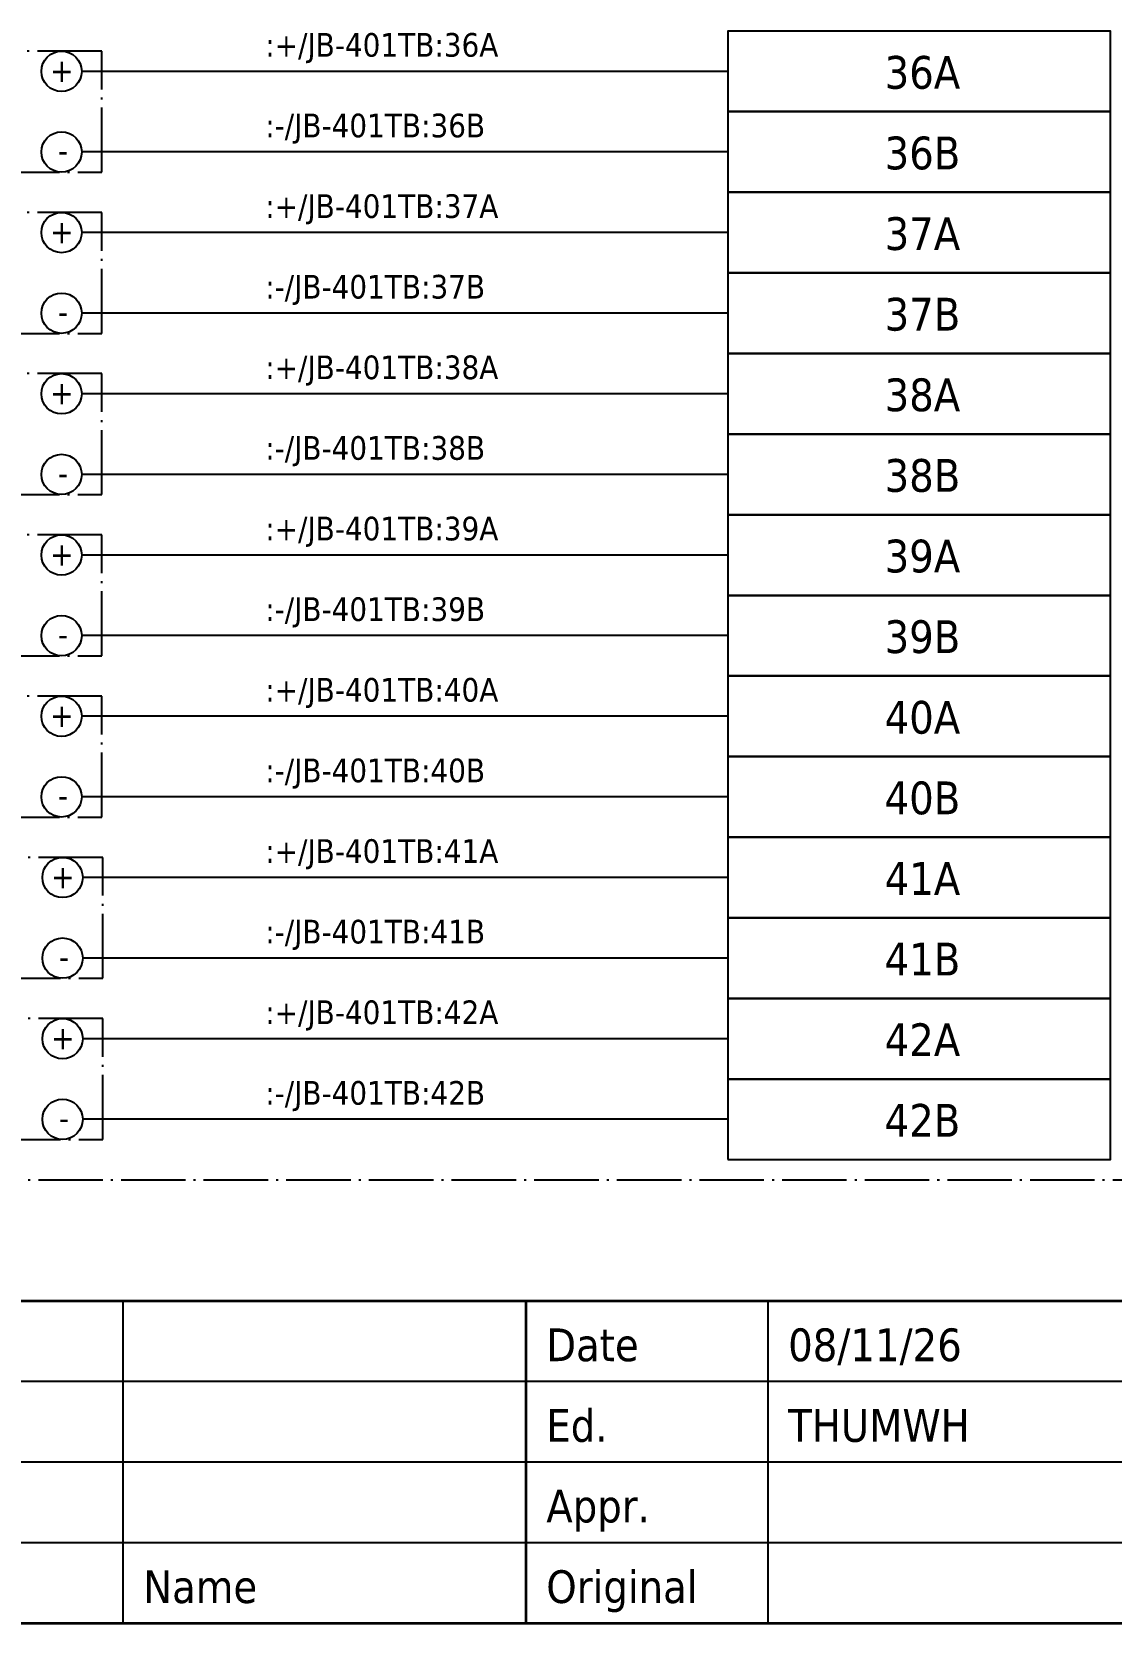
# Model space of a CAD drawing. Header units: millimetres. Extents: x 0 to 1792788, y -13 to 262234.
# Drawn here: x 35.5 to 89, y 0 to 79 of the extents above; entities that cross this region are included whole.
import ezdxf
from ezdxf.enums import TextEntityAlignment as Align

# ---------------------------------------------------------------- set-up
doc = ezdxf.new("R2010")
doc.units = ezdxf.units.MM
doc.linetypes.add('EPL_DASHDOT', pattern=[1, 0.8, -0.1, 0, -0.1])
for name, color, linetype, lineweight in [('EPLAN201', 7, 'Continuous', 35), ('EPLAN300', 5, 'Continuous', 25), ('EPLAN302', 5, 'Continuous', 25), ('EPLAN307', 134, 'EPL_DASHDOT', 25), ('EPLAN311', 7, 'Continuous', 25), ('EPLAN400', 5, 'Continuous', 35), ('EPLAN405', 7, 'Continuous', 25), ('EPLAN421', 5, 'Continuous', 35), ('EPLAN433', 251, 'Continuous', 35), ('EPLAN451', 7, 'Continuous', 35), ('EPLAN452', 7, 'Continuous', 35), ('EPLAN453', 7, 'Continuous', 35), ('EPLAN500', 7, 'Continuous', 35), ('EPLAN501', 7, 'Continuous', 35), ('EPLAN502', 7, 'Continuous', 35), ('EPLAN503', 7, 'Continuous', 35), ('EPLAN504', 7, 'Continuous', 35)]:
    doc.layers.add(name, color=color, linetype=linetype, lineweight=lineweight)
doc.styles.add('Tahoma', font='')
doc.styles.get('Tahoma').set_extended_font_data('Tahoma')

# ---------------------------------------------------------------- blocks, each defined once
blk = doc.blocks.new('EPLFRAME')
at = {"layer": 'EPLAN201', "linetype": 'Continuous', "lineweight": 35, "ltscale": 4}
for p, q in [((0, 16), (420, 16)), ((60, 0), (60, 16))]:
    blk.add_line(p, q, dxfattribs=at)
at = {"layer": 'EPLAN201', "linetype": 'Continuous', "lineweight": 25, "ltscale": 4}
for p, q in [((40, 0), (40, 16)), ((72, 0), (72, 16)), ((0, 12), (100, 12)), ((0, 8), (100, 8)), ((0, 4), (184, 4))]:
    blk.add_line(p, q, dxfattribs=at)
at = {"layer": 'EPLAN201', "linetype": 'Continuous', "lineweight": 35, "ltscale": 4}
blk.add_lwpolyline([(0, 0), (420, 0), (420, 297), (0, 297)], close=True, dxfattribs=at)
at = {"layer": 'EPLAN201', "color": 7, "style": 'Tahoma'}
for s, p in [('Date', (61, 13)), ('Ed.', (61, 9)), ('Appr.', (61, 5)), ('Name', (41, 1)), ('Original', (61, 1))]:
    blk.add_text(s, height=1.6254, dxfattribs=at).set_placement(p)
at = {"layer": 'EPLAN451', "color": 7, "style": 'Tahoma'}
for tag, p, height in [('14_10014', (101, 12), 2.257), ('14_10015', (185, 12), 2.257), ('14_10011', (101, 5), 2.257), ('14_10013', (332, 5), 1.625), ('14_10151', (73, 1), 1.625), ('14_10300', (415, 1), 1.625)]:
    blk.add_attdef(tag, p, '', height=height, dxfattribs=at)
blk.add_attdef('4_25020', text='', height=1.625, dxfattribs=at).set_placement((413, 1), align=Align.RIGHT)
at = {"layer": 'EPLAN452', "color": 7, "style": 'Tahoma'}
for tag, p, height in [('4_11041', (1, 17), 2.257), ('4_11071[1]', (1, 13), 1.625), ('4_11074[1]', (21, 13), 1.625), ('4_11070[1]', (41, 13), 1.625), ('4_11024', (73, 13), 1.625), ('4_11011', (231, 12), 2.257), ('4_11030', (301, 12), 2.257), ('4_20132_1001', (374, 13), 1.625), ('4_11071[2]', (1, 9), 1.625), ('4_11074[2]', (21, 9), 1.625), ('4_11070[2]', (41, 9), 1.625), ('4_11022', (73, 9), 1.625), ('4_20134_1001', (374, 9), 1.625), ('4_11071[3]', (1, 5), 1.625), ('4_11074[3]', (21, 5), 1.625), ('4_11070[3]', (41, 5), 1.625), ('4_11080', (73, 5), 1.625), ('4_11059', (301, 5), 1.625)]:
    blk.add_attdef(tag, p, '', height=height, dxfattribs=at)
for tag, height, p in [('4_11040', 2.257, (419, 17)), ('4_11000', 1.625, (419, 5)), ('4_11085', 1.625, (141, 1)), ('4_11086', 1.625, (183, 1))]:
    blk.add_attdef(tag, text='', height=height, dxfattribs=at).set_placement(p, align=Align.RIGHT)
at = {"layer": 'EPLAN453', "color": 7, "style": 'Tahoma'}
for tag, p in [('53_19005_1', (21, 293)), ('53_19005', (63, 293)), ('53_19005_8', (105, 293)), ('53_19005_6', (147, 293)), ('53_19005_7', (189, 293)), ('53_19005_9', (231, 293)), ('53_19005_3', (273, 293)), ('53_19005_2', (315, 293)), ('53_19005_4', (357, 293)), ('53_19005_5', (399, 293))]:
    blk.add_attdef(tag, text='', height=1.355, dxfattribs=at).set_placement(p, align=Align.BOTTOM_CENTER)
blk = doc.blocks.new('EPLSYM_LibrarySPECIAL_en_US_Symbol427_Variant5_Placement1_114')
at = {"layer": 'EPLAN421', "color": 5, "style": 'Tahoma'}
for tag, p in [('17_20029[1]', (-0.9525, 3.335)), ('17_20029[2]', (20.0025, 3.335))]:
    blk.add_attdef(tag, text='', height=1.1739, dxfattribs=at).set_placement(p, align=Align.BOTTOM_RIGHT)
at = {"layer": 'EPLAN433', "color": 251, "style": 'Tahoma'}
blk.add_attdef('17_20406_1', text='', height=1.6254, dxfattribs=at).set_placement((0.9525, 1.5875), align=Align.BOTTOM_RIGHT)
blk.add_attdef('17_20406', text='', height=1.6254, dxfattribs=at).set_placement((0.9525, 1.5875), align=Align.BOTTOM_LEFT)
blk = doc.blocks.new('EPLSYM_LibrarySPECIAL_en_US_Symbol427_Variant5_Placement1_115')
at = {"layer": 'EPLAN421', "color": 5, "style": 'Tahoma'}
for tag, p in [('17_20029[1]', (-0.9525, 3.335)), ('17_20029[2]', (20.0025, 3.335))]:
    blk.add_attdef(tag, text='', height=1.1739, dxfattribs=at).set_placement(p, align=Align.BOTTOM_RIGHT)
at = {"layer": 'EPLAN433', "color": 251, "style": 'Tahoma'}
blk.add_attdef('17_20406_1', text='', height=1.6254, dxfattribs=at).set_placement((0.9525, 1.5875), align=Align.BOTTOM_RIGHT)
blk.add_attdef('17_20406', text='', height=1.6254, dxfattribs=at).set_placement((0.9525, 1.5875), align=Align.BOTTOM_LEFT)
blk = doc.blocks.new('EPLSYM_LibrarySPECIAL_en_US_Symbol427_Variant5_Placement1_116')
at = {"layer": 'EPLAN421', "color": 5, "style": 'Tahoma'}
for tag, p in [('17_20029[1]', (-0.9525, 3.335)), ('17_20029[2]', (20.0025, 3.335))]:
    blk.add_attdef(tag, text='', height=1.1739, dxfattribs=at).set_placement(p, align=Align.BOTTOM_RIGHT)
at = {"layer": 'EPLAN433', "color": 251, "style": 'Tahoma'}
blk.add_attdef('17_20406_1', text='', height=1.6254, dxfattribs=at).set_placement((0.9525, 1.5875), align=Align.BOTTOM_RIGHT)
blk.add_attdef('17_20406', text='', height=1.6254, dxfattribs=at).set_placement((0.9525, 1.5875), align=Align.BOTTOM_LEFT)
blk = doc.blocks.new('EPLSYM_LibrarySPECIAL_en_US_Symbol427_Variant5_Placement1_117')
at = {"layer": 'EPLAN421', "color": 5, "style": 'Tahoma'}
for tag, p in [('17_20029[1]', (-0.9525, 3.335)), ('17_20029[2]', (20.0025, 3.335))]:
    blk.add_attdef(tag, text='', height=1.1739, dxfattribs=at).set_placement(p, align=Align.BOTTOM_RIGHT)
at = {"layer": 'EPLAN433', "color": 251, "style": 'Tahoma'}
blk.add_attdef('17_20406_1', text='', height=1.6254, dxfattribs=at).set_placement((0.9525, 1.5875), align=Align.BOTTOM_RIGHT)
blk.add_attdef('17_20406', text='', height=1.6254, dxfattribs=at).set_placement((0.9525, 1.5875), align=Align.BOTTOM_LEFT)
blk = doc.blocks.new('EPLSYM_LibrarySPECIAL_en_US_Symbol427_Variant5_Placement1_118')
at = {"layer": 'EPLAN421', "color": 5, "style": 'Tahoma'}
for tag, p in [('17_20029[1]', (-0.9525, 3.335)), ('17_20029[2]', (20.0025, 3.335))]:
    blk.add_attdef(tag, text='', height=1.1739, dxfattribs=at).set_placement(p, align=Align.BOTTOM_RIGHT)
at = {"layer": 'EPLAN433', "color": 251, "style": 'Tahoma'}
blk.add_attdef('17_20406_1', text='', height=1.6254, dxfattribs=at).set_placement((0.9525, 1.5875), align=Align.BOTTOM_RIGHT)
blk.add_attdef('17_20406', text='', height=1.6254, dxfattribs=at).set_placement((0.9525, 1.5875), align=Align.BOTTOM_LEFT)
blk = doc.blocks.new('EPLSYM_LibrarySPECIAL_en_US_Symbol427_Variant5_Placement1_119')
at = {"layer": 'EPLAN421', "color": 5, "style": 'Tahoma'}
for tag, p in [('17_20029[1]', (-0.9525, 3.335)), ('17_20029[2]', (20.0025, 3.335))]:
    blk.add_attdef(tag, text='', height=1.1739, dxfattribs=at).set_placement(p, align=Align.BOTTOM_RIGHT)
at = {"layer": 'EPLAN433', "color": 251, "style": 'Tahoma'}
blk.add_attdef('17_20406_1', text='', height=1.6254, dxfattribs=at).set_placement((0.9525, 1.5875), align=Align.BOTTOM_RIGHT)
blk.add_attdef('17_20406', text='', height=1.6254, dxfattribs=at).set_placement((0.9525, 1.5875), align=Align.BOTTOM_LEFT)
blk = doc.blocks.new('EPLSYM_LibrarySPECIAL_en_US_Symbol427_Variant5_Placement1_120')
at = {"layer": 'EPLAN421', "color": 5, "style": 'Tahoma'}
for tag, p in [('17_20029[1]', (-0.9525, 3.335)), ('17_20029[2]', (20.0025, 3.335))]:
    blk.add_attdef(tag, text='', height=1.1739, dxfattribs=at).set_placement(p, align=Align.BOTTOM_RIGHT)
at = {"layer": 'EPLAN433', "color": 251, "style": 'Tahoma'}
blk.add_attdef('17_20406_1', text='', height=1.6254, dxfattribs=at).set_placement((0.9525, 1.5875), align=Align.BOTTOM_RIGHT)
blk.add_attdef('17_20406', text='', height=1.6254, dxfattribs=at).set_placement((0.9525, 1.5875), align=Align.BOTTOM_LEFT)
blk = doc.blocks.new('EPLSYM_LibrarySPECIAL_en_US_Symbol427_Variant5_Placement1_121')
at = {"layer": 'EPLAN421', "color": 5, "style": 'Tahoma'}
for tag, p in [('17_20029[1]', (-0.9525, 3.335)), ('17_20029[2]', (20.0025, 3.335))]:
    blk.add_attdef(tag, text='', height=1.1739, dxfattribs=at).set_placement(p, align=Align.BOTTOM_RIGHT)
at = {"layer": 'EPLAN433', "color": 251, "style": 'Tahoma'}
blk.add_attdef('17_20406_1', text='', height=1.6254, dxfattribs=at).set_placement((0.9525, 1.5875), align=Align.BOTTOM_RIGHT)
blk.add_attdef('17_20406', text='', height=1.6254, dxfattribs=at).set_placement((0.9525, 1.5875), align=Align.BOTTOM_LEFT)
blk = doc.blocks.new('EPLSYM_LibrarySPECIAL_en_US_Symbol427_Variant5_Placement1_122')
at = {"layer": 'EPLAN421', "color": 5, "style": 'Tahoma'}
for tag, p in [('17_20029[1]', (-0.9525, 3.335)), ('17_20029[2]', (20.0025, 3.335))]:
    blk.add_attdef(tag, text='', height=1.1739, dxfattribs=at).set_placement(p, align=Align.BOTTOM_RIGHT)
at = {"layer": 'EPLAN433', "color": 251, "style": 'Tahoma'}
blk.add_attdef('17_20406_1', text='', height=1.6254, dxfattribs=at).set_placement((0.9525, 1.5875), align=Align.BOTTOM_RIGHT)
blk.add_attdef('17_20406', text='', height=1.6254, dxfattribs=at).set_placement((0.9525, 1.5875), align=Align.BOTTOM_LEFT)
blk = doc.blocks.new('EPLSYM_LibrarySPECIAL_en_US_Symbol427_Variant5_Placement1_123')
at = {"layer": 'EPLAN421', "color": 5, "style": 'Tahoma'}
for tag, p in [('17_20029[1]', (-0.9525, 3.335)), ('17_20029[2]', (20.0025, 3.335))]:
    blk.add_attdef(tag, text='', height=1.1739, dxfattribs=at).set_placement(p, align=Align.BOTTOM_RIGHT)
at = {"layer": 'EPLAN433', "color": 251, "style": 'Tahoma'}
blk.add_attdef('17_20406_1', text='', height=1.6254, dxfattribs=at).set_placement((0.9525, 1.5875), align=Align.BOTTOM_RIGHT)
blk.add_attdef('17_20406', text='', height=1.6254, dxfattribs=at).set_placement((0.9525, 1.5875), align=Align.BOTTOM_LEFT)
blk = doc.blocks.new('EPLSYM_LibrarySPECIAL_en_US_Symbol427_Variant5_Placement1_124')
at = {"layer": 'EPLAN421', "color": 5, "style": 'Tahoma'}
for tag, p in [('17_20029[1]', (-0.9525, 3.335)), ('17_20029[2]', (20.0025, 3.335))]:
    blk.add_attdef(tag, text='', height=1.1739, dxfattribs=at).set_placement(p, align=Align.BOTTOM_RIGHT)
at = {"layer": 'EPLAN433', "color": 251, "style": 'Tahoma'}
blk.add_attdef('17_20406_1', text='', height=1.6254, dxfattribs=at).set_placement((0.9525, 1.5875), align=Align.BOTTOM_RIGHT)
blk.add_attdef('17_20406', text='', height=1.6254, dxfattribs=at).set_placement((0.9525, 1.5875), align=Align.BOTTOM_LEFT)
blk = doc.blocks.new('EPLSYM_LibrarySPECIAL_en_US_Symbol427_Variant5_Placement1_125')
at = {"layer": 'EPLAN421', "color": 5, "style": 'Tahoma'}
for tag, p in [('17_20029[1]', (-0.9525, 3.335)), ('17_20029[2]', (20.0025, 3.335))]:
    blk.add_attdef(tag, text='', height=1.1739, dxfattribs=at).set_placement(p, align=Align.BOTTOM_RIGHT)
at = {"layer": 'EPLAN433', "color": 251, "style": 'Tahoma'}
blk.add_attdef('17_20406_1', text='', height=1.6254, dxfattribs=at).set_placement((0.9525, 1.5875), align=Align.BOTTOM_RIGHT)
blk.add_attdef('17_20406', text='', height=1.6254, dxfattribs=at).set_placement((0.9525, 1.5875), align=Align.BOTTOM_LEFT)
blk = doc.blocks.new('EPLSYM_LibrarySPECIAL_en_US_Symbol427_Variant5_Placement1_126')
at = {"layer": 'EPLAN421', "color": 5, "style": 'Tahoma'}
for tag, p in [('17_20029[1]', (-0.9525, 3.335)), ('17_20029[2]', (20.0025, 3.335))]:
    blk.add_attdef(tag, text='', height=1.1739, dxfattribs=at).set_placement(p, align=Align.BOTTOM_RIGHT)
at = {"layer": 'EPLAN433', "color": 251, "style": 'Tahoma'}
blk.add_attdef('17_20406_1', text='', height=1.6254, dxfattribs=at).set_placement((0.9525, 1.5875), align=Align.BOTTOM_RIGHT)
blk.add_attdef('17_20406', text='', height=1.6254, dxfattribs=at).set_placement((0.9525, 1.5875), align=Align.BOTTOM_LEFT)
blk = doc.blocks.new('EPLSYM_LibrarySPECIAL_en_US_Symbol427_Variant5_Placement1_127')
at = {"layer": 'EPLAN421', "color": 5, "style": 'Tahoma'}
for tag, p in [('17_20029[1]', (-0.9525, 3.335)), ('17_20029[2]', (20.0025, 3.335))]:
    blk.add_attdef(tag, text='', height=1.1739, dxfattribs=at).set_placement(p, align=Align.BOTTOM_RIGHT)
at = {"layer": 'EPLAN433', "color": 251, "style": 'Tahoma'}
blk.add_attdef('17_20406_1', text='', height=1.6254, dxfattribs=at).set_placement((0.9525, 1.5875), align=Align.BOTTOM_RIGHT)
blk.add_attdef('17_20406', text='', height=1.6254, dxfattribs=at).set_placement((0.9525, 1.5875), align=Align.BOTTOM_LEFT)
blk = doc.blocks.new('EPLSYM_LibrarySPECIAL_Symbol17_Variant3_Placement1')
at = {"layer": 'EPLAN302', "lineweight": 25, "ltscale": 4}
blk.add_line((4, 0), (1, 0), dxfattribs=at)
blk.add_circle((0, 0), 1, dxfattribs=at)
at = {"layer": 'EPLAN421', "color": 5, "style": 'Tahoma'}
blk.add_attdef('17_20039', text='', height=1.174, dxfattribs=at).set_placement((3, 1), align=Align.BOTTOM_RIGHT)
blk = doc.blocks.new('EPLSYM_LibrarySPECIAL_Symbol2_Variant0_Placement1_11')
at = {"layer": 'EPLAN307', "lineweight": 25, "ltscale": 4}
blk.add_lwpolyline([(0, -6), (34, -6), (34, 0), (0, 0)], close=True, dxfattribs=at)
at = {"layer": 'EPLAN400', "color": 5, "style": 'Tahoma'}
blk.add_attdef('88_20010', text='', height=2.2575, dxfattribs=at).set_placement((-1.5, -0.9515), align=Align.TOP_RIGHT)
at = {"layer": 'EPLAN500', "color": 7, "style": 'Tahoma'}
blk.add_attdef('88_20027', text='', height=1.6254, dxfattribs=at).set_placement((-1.5, -4.57508), align=Align.TOP_RIGHT)
at = {"layer": 'EPLAN501', "color": 7, "style": 'Tahoma'}
blk.add_attdef('88_20011', text='', height=1.6254, dxfattribs=at).set_placement((-1.5, -9.97508), align=Align.TOP_RIGHT)
at = {"layer": 'EPLAN502', "color": 7, "style": 'Tahoma'}
blk.add_attdef('88_20025', text='', height=1.6254, dxfattribs=at).set_placement((-1.5, -12.67508), align=Align.TOP_RIGHT)
at = {"layer": 'EPLAN503', "color": 7, "style": 'Tahoma'}
blk.add_attdef('88_20024', text='', height=1.6254, dxfattribs=at).set_placement((-1.5, -15.37508), align=Align.TOP_RIGHT)
at = {"layer": 'EPLAN504', "color": 7, "style": 'Tahoma'}
blk.add_attdef('88_20901[1]', text='', height=1.6254, dxfattribs=at).set_placement((-1.5, -7.27508), align=Align.TOP_RIGHT)
blk = doc.blocks.new('EPLSYM_LibrarySPECIAL_Symbol2_Variant0_Placement1_12')
at = {"layer": 'EPLAN307', "lineweight": 25, "ltscale": 4}
blk.add_lwpolyline([(0, -6), (34, -6), (34, 0), (0, 0)], close=True, dxfattribs=at)
at = {"layer": 'EPLAN400', "color": 5, "style": 'Tahoma'}
blk.add_attdef('88_20010', text='', height=2.2575, dxfattribs=at).set_placement((-1.5, -0.9515), align=Align.TOP_RIGHT)
at = {"layer": 'EPLAN500', "color": 7, "style": 'Tahoma'}
blk.add_attdef('88_20027', text='', height=1.6254, dxfattribs=at).set_placement((-1.5, -4.57508), align=Align.TOP_RIGHT)
at = {"layer": 'EPLAN501', "color": 7, "style": 'Tahoma'}
blk.add_attdef('88_20011', text='', height=1.6254, dxfattribs=at).set_placement((-1.5, -9.97508), align=Align.TOP_RIGHT)
at = {"layer": 'EPLAN502', "color": 7, "style": 'Tahoma'}
blk.add_attdef('88_20025', text='', height=1.6254, dxfattribs=at).set_placement((-1.5, -12.67508), align=Align.TOP_RIGHT)
at = {"layer": 'EPLAN503', "color": 7, "style": 'Tahoma'}
blk.add_attdef('88_20024', text='', height=1.6254, dxfattribs=at).set_placement((-1.5, -15.37508), align=Align.TOP_RIGHT)
at = {"layer": 'EPLAN504', "color": 7, "style": 'Tahoma'}
blk.add_attdef('88_20901[1]', text='', height=1.6254, dxfattribs=at).set_placement((-1.5, -7.27508), align=Align.TOP_RIGHT)
blk = doc.blocks.new('EPLSYM_LibrarySPECIAL_Symbol2_Variant0_Placement1_13')
at = {"layer": 'EPLAN307', "lineweight": 25, "ltscale": 4}
blk.add_lwpolyline([(0, -6), (34, -6), (34, 0), (0, 0)], close=True, dxfattribs=at)
at = {"layer": 'EPLAN400', "color": 5, "style": 'Tahoma'}
blk.add_attdef('88_20010', text='', height=2.2575, dxfattribs=at).set_placement((-1.5, -0.9515), align=Align.TOP_RIGHT)
at = {"layer": 'EPLAN500', "color": 7, "style": 'Tahoma'}
blk.add_attdef('88_20027', text='', height=1.6254, dxfattribs=at).set_placement((-1.5, -4.57508), align=Align.TOP_RIGHT)
at = {"layer": 'EPLAN501', "color": 7, "style": 'Tahoma'}
blk.add_attdef('88_20011', text='', height=1.6254, dxfattribs=at).set_placement((-1.5, -9.97508), align=Align.TOP_RIGHT)
at = {"layer": 'EPLAN502', "color": 7, "style": 'Tahoma'}
blk.add_attdef('88_20025', text='', height=1.6254, dxfattribs=at).set_placement((-1.5, -12.67508), align=Align.TOP_RIGHT)
at = {"layer": 'EPLAN503', "color": 7, "style": 'Tahoma'}
blk.add_attdef('88_20024', text='', height=1.6254, dxfattribs=at).set_placement((-1.5, -15.37508), align=Align.TOP_RIGHT)
at = {"layer": 'EPLAN504', "color": 7, "style": 'Tahoma'}
blk.add_attdef('88_20901[1]', text='', height=1.6254, dxfattribs=at).set_placement((-1.5, -7.27508), align=Align.TOP_RIGHT)
blk = doc.blocks.new('EPLSYM_LibrarySPECIAL_Symbol2_Variant0_Placement1_14')
at = {"layer": 'EPLAN307', "lineweight": 25, "ltscale": 4}
blk.add_lwpolyline([(0, -6), (34, -6), (34, 0), (0, 0)], close=True, dxfattribs=at)
at = {"layer": 'EPLAN400', "color": 5, "style": 'Tahoma'}
blk.add_attdef('88_20010', text='', height=2.2575, dxfattribs=at).set_placement((-1.5, -0.9515), align=Align.TOP_RIGHT)
at = {"layer": 'EPLAN500', "color": 7, "style": 'Tahoma'}
blk.add_attdef('88_20027', text='', height=1.6254, dxfattribs=at).set_placement((-1.5, -4.57508), align=Align.TOP_RIGHT)
at = {"layer": 'EPLAN501', "color": 7, "style": 'Tahoma'}
blk.add_attdef('88_20011', text='', height=1.6254, dxfattribs=at).set_placement((-1.5, -9.97508), align=Align.TOP_RIGHT)
at = {"layer": 'EPLAN502', "color": 7, "style": 'Tahoma'}
blk.add_attdef('88_20025', text='', height=1.6254, dxfattribs=at).set_placement((-1.5, -12.67508), align=Align.TOP_RIGHT)
at = {"layer": 'EPLAN503', "color": 7, "style": 'Tahoma'}
blk.add_attdef('88_20024', text='', height=1.6254, dxfattribs=at).set_placement((-1.5, -15.37508), align=Align.TOP_RIGHT)
at = {"layer": 'EPLAN504', "color": 7, "style": 'Tahoma'}
blk.add_attdef('88_20901[1]', text='', height=1.6254, dxfattribs=at).set_placement((-1.5, -7.27508), align=Align.TOP_RIGHT)
blk = doc.blocks.new('EPLSYM_LibrarySPECIAL_Symbol2_Variant0_Placement1_15')
at = {"layer": 'EPLAN307', "lineweight": 25, "ltscale": 4}
blk.add_lwpolyline([(0, -6), (34, -6), (34, 0), (0, 0)], close=True, dxfattribs=at)
at = {"layer": 'EPLAN400', "color": 5, "style": 'Tahoma'}
blk.add_attdef('88_20010', text='', height=2.2575, dxfattribs=at).set_placement((-1.5, -0.9515), align=Align.TOP_RIGHT)
at = {"layer": 'EPLAN500', "color": 7, "style": 'Tahoma'}
blk.add_attdef('88_20027', text='', height=1.6254, dxfattribs=at).set_placement((-1.5, -4.57508), align=Align.TOP_RIGHT)
at = {"layer": 'EPLAN501', "color": 7, "style": 'Tahoma'}
blk.add_attdef('88_20011', text='', height=1.6254, dxfattribs=at).set_placement((-1.5, -9.97508), align=Align.TOP_RIGHT)
at = {"layer": 'EPLAN502', "color": 7, "style": 'Tahoma'}
blk.add_attdef('88_20025', text='', height=1.6254, dxfattribs=at).set_placement((-1.5, -12.67508), align=Align.TOP_RIGHT)
at = {"layer": 'EPLAN503', "color": 7, "style": 'Tahoma'}
blk.add_attdef('88_20024', text='', height=1.6254, dxfattribs=at).set_placement((-1.5, -15.37508), align=Align.TOP_RIGHT)
at = {"layer": 'EPLAN504', "color": 7, "style": 'Tahoma'}
blk.add_attdef('88_20901[1]', text='', height=1.6254, dxfattribs=at).set_placement((-1.5, -7.27508), align=Align.TOP_RIGHT)
blk = doc.blocks.new('EPLSYM_LibrarySPECIAL_Symbol308_Variant0_Placement0')
at = {"layer": 'EPLAN405', "color": 7, "style": 'Tahoma'}
for tag, p in [('17_31011', (1.5, 6.35)), ('17_31002', (1.5, 0.5))]:
    blk.add_attdef(tag, text='', height=1.174, dxfattribs=at).set_placement(p, align=Align.BOTTOM_LEFT)
for tag, p in [('17_31004', (1.5, 4.4)), ('17_31003', (1.5, 2.45))]:
    blk.add_attdef(tag, p, '', height=1.174, dxfattribs=at)
blk = doc.blocks.new('EPLSYM_LibrarySPECIAL_Symbol2_Variant0_Placement1_30')
at = {"layer": 'EPLAN307', "lineweight": 25, "ltscale": 4}
blk.add_lwpolyline([(0, -6), (34, -6), (34, 0), (0, 0)], close=True, dxfattribs=at)
at = {"layer": 'EPLAN400', "color": 5, "style": 'Tahoma'}
blk.add_attdef('88_20010', text='', height=2.2575, dxfattribs=at).set_placement((-1.5, -0.9515), align=Align.TOP_RIGHT)
at = {"layer": 'EPLAN500', "color": 7, "style": 'Tahoma'}
blk.add_attdef('88_20027', text='', height=1.6254, dxfattribs=at).set_placement((-1.5, -4.57508), align=Align.TOP_RIGHT)
at = {"layer": 'EPLAN501', "color": 7, "style": 'Tahoma'}
blk.add_attdef('88_20011', text='', height=1.6254, dxfattribs=at).set_placement((-1.5, -9.97508), align=Align.TOP_RIGHT)
at = {"layer": 'EPLAN502', "color": 7, "style": 'Tahoma'}
blk.add_attdef('88_20025', text='', height=1.6254, dxfattribs=at).set_placement((-1.5, -12.67508), align=Align.TOP_RIGHT)
at = {"layer": 'EPLAN503', "color": 7, "style": 'Tahoma'}
blk.add_attdef('88_20024', text='', height=1.6254, dxfattribs=at).set_placement((-1.5, -15.37508), align=Align.TOP_RIGHT)
at = {"layer": 'EPLAN504', "color": 7, "style": 'Tahoma'}
blk.add_attdef('88_20901[1]', text='', height=1.6254, dxfattribs=at).set_placement((-1.5, -7.27508), align=Align.TOP_RIGHT)
blk = doc.blocks.new('EPLSYM_LibrarySPECIAL_Symbol2_Variant0_Placement1_31')
at = {"layer": 'EPLAN307', "lineweight": 25, "ltscale": 4}
blk.add_lwpolyline([(0, -6), (34, -6), (34, 0), (0, 0)], close=True, dxfattribs=at)
at = {"layer": 'EPLAN400', "color": 5, "style": 'Tahoma'}
blk.add_attdef('88_20010', text='', height=2.2575, dxfattribs=at).set_placement((-1.5, -0.9515), align=Align.TOP_RIGHT)
at = {"layer": 'EPLAN500', "color": 7, "style": 'Tahoma'}
blk.add_attdef('88_20027', text='', height=1.6254, dxfattribs=at).set_placement((-1.5, -4.57508), align=Align.TOP_RIGHT)
at = {"layer": 'EPLAN501', "color": 7, "style": 'Tahoma'}
blk.add_attdef('88_20011', text='', height=1.6254, dxfattribs=at).set_placement((-1.5, -9.97508), align=Align.TOP_RIGHT)
at = {"layer": 'EPLAN502', "color": 7, "style": 'Tahoma'}
blk.add_attdef('88_20025', text='', height=1.6254, dxfattribs=at).set_placement((-1.5, -12.67508), align=Align.TOP_RIGHT)
at = {"layer": 'EPLAN503', "color": 7, "style": 'Tahoma'}
blk.add_attdef('88_20024', text='', height=1.6254, dxfattribs=at).set_placement((-1.5, -15.37508), align=Align.TOP_RIGHT)
at = {"layer": 'EPLAN504', "color": 7, "style": 'Tahoma'}
blk.add_attdef('88_20901[1]', text='', height=1.6254, dxfattribs=at).set_placement((-1.5, -7.27508), align=Align.TOP_RIGHT)
blk = doc.blocks.new('EPLSYM_LibrarySPECIAL_Symbol2_Variant0_Placement1_32')
at = {"layer": 'EPLAN307', "lineweight": 25, "ltscale": 4}
blk.add_lwpolyline([(0, -262), (119, -262), (119, 0), (0, 0)], close=True, dxfattribs=at)
at = {"layer": 'EPLAN400', "color": 5, "style": 'Tahoma'}
blk.add_attdef('88_20010', text='', height=2.2575, dxfattribs=at).set_placement((-1.5, -0.9515), align=Align.TOP_RIGHT)
at = {"layer": 'EPLAN500', "color": 7, "style": 'Tahoma'}
blk.add_attdef('88_20027', text='', height=1.6254, dxfattribs=at).set_placement((-1.5, -4.57508), align=Align.TOP_RIGHT)
at = {"layer": 'EPLAN501', "color": 7, "style": 'Tahoma'}
blk.add_attdef('88_20011', text='', height=1.6254, dxfattribs=at).set_placement((-1.5, -9.97508), align=Align.TOP_RIGHT)
at = {"layer": 'EPLAN502', "color": 7, "style": 'Tahoma'}
blk.add_attdef('88_20025', text='', height=1.6254, dxfattribs=at).set_placement((-1.5, -12.67508), align=Align.TOP_RIGHT)
at = {"layer": 'EPLAN503', "color": 7, "style": 'Tahoma'}
blk.add_attdef('88_20024', text='', height=1.6254, dxfattribs=at).set_placement((-1.5, -15.37508), align=Align.TOP_RIGHT)
at = {"layer": 'EPLAN504', "color": 7, "style": 'Tahoma'}
blk.add_attdef('88_20901[1]', text='', height=1.6254, dxfattribs=at).set_placement((-1.5, -7.27508), align=Align.TOP_RIGHT)

msp = doc.modelspace()

# ---------------------------------------------------------------- linework, layer by layer
at = {"layer": 'EPLAN300', "lineweight": 25, "ltscale": 4}
for points in [[(70, 75), (89, 75), (89, 79), (70, 79)], [(70, 71), (89, 71), (89, 75), (70, 75)], [(70, 67), (89, 67), (89, 71), (70, 71)], [(70, 63), (89, 63), (89, 67), (70, 67)], [(70, 59), (89, 59), (89, 63), (70, 63)], [(70, 55), (89, 55), (89, 59), (70, 59)], [(70, 51), (89, 51), (89, 55), (70, 55)], [(70, 47), (89, 47), (89, 51), (70, 51)], [(70, 43), (89, 43), (89, 47), (70, 47)], [(70, 39), (89, 39), (89, 43), (70, 43)], [(70, 35), (89, 35), (89, 39), (70, 39)], [(70, 31), (89, 31), (89, 35), (70, 35)], [(70, 27), (89, 27), (89, 31), (70, 31)], [(70, 23), (89, 23), (89, 27), (70, 27)]]:
    msp.add_lwpolyline(points, close=True, dxfattribs=at)
at = {"layer": 'EPLAN311', "ltscale": 4}
for p, q in [((70, 77), (38.95, 77)), ((70, 73), (38.95, 73)), ((70, 69), (38.95, 69)), ((70, 65), (38.95, 65)), ((70, 61), (38.95, 61)), ((70, 57), (38.95, 57)), ((70, 53), (38.95, 53)), ((70, 49), (38.95, 49)), ((70, 45), (38.95, 45)), ((70, 41), (38.95, 41)), ((70, 37), (39, 37)), ((70, 33), (39, 33)), ((70, 29), (39, 29)), ((70, 25), (39, 25))]:
    msp.add_line(p, q, dxfattribs=at)

# ---------------------------------------------------------------- block references
ref = msp.add_blockref('EPLFRAME', (0, 0))
ref.add_attrib('4_11022', 'THUMWH', (73, 9), dxfattribs={"layer": 'EPLAN452', "color": 7, "height": 1.6254, "style": 'Tahoma'})
ref.add_attrib('4_11024', '08/11/26', (73, 13), dxfattribs={"layer": 'EPLAN452', "color": 7, "height": 1.6254, "style": 'Tahoma'})
for name, p in [('EPLSYM_LibrarySPECIAL_Symbol2_Variant0_Placement1_32', (3, 284)), ('EPLSYM_LibrarySPECIAL_Symbol2_Variant0_Placement1_11', (4.95, 78)), ('EPLSYM_LibrarySPECIAL_Symbol2_Variant0_Placement1_12', (4.95, 70)), ('EPLSYM_LibrarySPECIAL_Symbol2_Variant0_Placement1_13', (4.95, 62)), ('EPLSYM_LibrarySPECIAL_Symbol2_Variant0_Placement1_14', (4.95, 54)), ('EPLSYM_LibrarySPECIAL_Symbol2_Variant0_Placement1_15', (4.95, 46)), ('EPLSYM_LibrarySPECIAL_Symbol2_Variant0_Placement1_30', (5, 38)), ('EPLSYM_LibrarySPECIAL_Symbol2_Variant0_Placement1_31', (5, 30))]:
    msp.add_blockref(name, p)
ref = msp.add_blockref('EPLSYM_LibrarySPECIAL_Symbol308_Variant0_Placement0', (47, 77))
ref.add_attrib('17_31011', ':+/JB-401TB:36A', dxfattribs={"layer": 'EPLAN405', "color": 7, "height": 1.1739, "style": 'Tahoma'}).set_placement((47.055, 77.374), align=Align.BOTTOM_LEFT)
ref = msp.add_blockref('EPLSYM_LibrarySPECIAL_Symbol17_Variant3_Placement1', (36.95, 77))
ref.add_attrib('17_20039', '+', dxfattribs={"layer": 'EPLAN421', "color": 5, "height": 1.174, "style": 'Tahoma'}).set_placement((37.541, 76.117), align=Align.BOTTOM_RIGHT)
ref = msp.add_blockref('EPLSYM_LibrarySPECIAL_en_US_Symbol427_Variant5_Placement1_114', (70, 77))
ref.add_attrib('17_20011', '36A', dxfattribs={"layer": 'EPLAN501', "color": 7, "height": 1.6254, "style": 'Tahoma'}).set_placement((79.661, 75.65), align=Align.BOTTOM_CENTER)
ref = msp.add_blockref('EPLSYM_LibrarySPECIAL_Symbol308_Variant0_Placement0', (47, 73))
ref.add_attrib('17_31011', ':-/JB-401TB:36B', dxfattribs={"layer": 'EPLAN405', "color": 7, "height": 1.1739, "style": 'Tahoma'}).set_placement((47.055, 73.374), align=Align.BOTTOM_LEFT)
ref = msp.add_blockref('EPLSYM_LibrarySPECIAL_Symbol17_Variant3_Placement1', (36.95, 73))
ref.add_attrib('17_20039', '-', dxfattribs={"layer": 'EPLAN421', "color": 5, "height": 1.174, "style": 'Tahoma'}).set_placement((37.266, 72.132), align=Align.BOTTOM_RIGHT)
ref = msp.add_blockref('EPLSYM_LibrarySPECIAL_en_US_Symbol427_Variant5_Placement1_115', (70, 73))
ref.add_attrib('17_20011', '36B', dxfattribs={"layer": 'EPLAN501', "color": 7, "height": 1.6254, "style": 'Tahoma'}).set_placement((79.661, 71.65), align=Align.BOTTOM_CENTER)
ref = msp.add_blockref('EPLSYM_LibrarySPECIAL_Symbol308_Variant0_Placement0', (47, 69))
ref.add_attrib('17_31011', ':+/JB-401TB:37A', dxfattribs={"layer": 'EPLAN405', "color": 7, "height": 1.1739, "style": 'Tahoma'}).set_placement((47.055, 69.374), align=Align.BOTTOM_LEFT)
ref = msp.add_blockref('EPLSYM_LibrarySPECIAL_Symbol17_Variant3_Placement1', (36.95, 69))
ref.add_attrib('17_20039', '+', dxfattribs={"layer": 'EPLAN421', "color": 5, "height": 1.174, "style": 'Tahoma'}).set_placement((37.541, 68.117), align=Align.BOTTOM_RIGHT)
ref = msp.add_blockref('EPLSYM_LibrarySPECIAL_en_US_Symbol427_Variant5_Placement1_116', (70, 69))
ref.add_attrib('17_20011', '37A', dxfattribs={"layer": 'EPLAN501', "color": 7, "height": 1.6254, "style": 'Tahoma'}).set_placement((79.661, 67.65), align=Align.BOTTOM_CENTER)
ref = msp.add_blockref('EPLSYM_LibrarySPECIAL_Symbol308_Variant0_Placement0', (47, 65))
ref.add_attrib('17_31011', ':-/JB-401TB:37B', dxfattribs={"layer": 'EPLAN405', "color": 7, "height": 1.1739, "style": 'Tahoma'}).set_placement((47.055, 65.374), align=Align.BOTTOM_LEFT)
ref = msp.add_blockref('EPLSYM_LibrarySPECIAL_Symbol17_Variant3_Placement1', (36.95, 65))
ref.add_attrib('17_20039', '-', dxfattribs={"layer": 'EPLAN421', "color": 5, "height": 1.174, "style": 'Tahoma'}).set_placement((37.266, 64.132), align=Align.BOTTOM_RIGHT)
ref = msp.add_blockref('EPLSYM_LibrarySPECIAL_en_US_Symbol427_Variant5_Placement1_117', (70, 65))
ref.add_attrib('17_20011', '37B', dxfattribs={"layer": 'EPLAN501', "color": 7, "height": 1.6254, "style": 'Tahoma'}).set_placement((79.661, 63.65), align=Align.BOTTOM_CENTER)
ref = msp.add_blockref('EPLSYM_LibrarySPECIAL_Symbol308_Variant0_Placement0', (47, 61))
ref.add_attrib('17_31011', ':+/JB-401TB:38A', dxfattribs={"layer": 'EPLAN405', "color": 7, "height": 1.1739, "style": 'Tahoma'}).set_placement((47.055, 61.374), align=Align.BOTTOM_LEFT)
ref = msp.add_blockref('EPLSYM_LibrarySPECIAL_Symbol17_Variant3_Placement1', (36.95, 61))
ref.add_attrib('17_20039', '+', dxfattribs={"layer": 'EPLAN421', "color": 5, "height": 1.174, "style": 'Tahoma'}).set_placement((37.541, 60.117), align=Align.BOTTOM_RIGHT)
ref = msp.add_blockref('EPLSYM_LibrarySPECIAL_en_US_Symbol427_Variant5_Placement1_118', (70, 61))
ref.add_attrib('17_20011', '38A', dxfattribs={"layer": 'EPLAN501', "color": 7, "height": 1.6254, "style": 'Tahoma'}).set_placement((79.661, 59.65), align=Align.BOTTOM_CENTER)
ref = msp.add_blockref('EPLSYM_LibrarySPECIAL_Symbol308_Variant0_Placement0', (47, 57))
ref.add_attrib('17_31011', ':-/JB-401TB:38B', dxfattribs={"layer": 'EPLAN405', "color": 7, "height": 1.1739, "style": 'Tahoma'}).set_placement((47.055, 57.374), align=Align.BOTTOM_LEFT)
ref = msp.add_blockref('EPLSYM_LibrarySPECIAL_Symbol17_Variant3_Placement1', (36.95, 57))
ref.add_attrib('17_20039', '-', dxfattribs={"layer": 'EPLAN421', "color": 5, "height": 1.174, "style": 'Tahoma'}).set_placement((37.266, 56.132), align=Align.BOTTOM_RIGHT)
ref = msp.add_blockref('EPLSYM_LibrarySPECIAL_en_US_Symbol427_Variant5_Placement1_119', (70, 57))
ref.add_attrib('17_20011', '38B', dxfattribs={"layer": 'EPLAN501', "color": 7, "height": 1.6254, "style": 'Tahoma'}).set_placement((79.661, 55.65), align=Align.BOTTOM_CENTER)
ref = msp.add_blockref('EPLSYM_LibrarySPECIAL_Symbol308_Variant0_Placement0', (47, 53))
ref.add_attrib('17_31011', ':+/JB-401TB:39A', dxfattribs={"layer": 'EPLAN405', "color": 7, "height": 1.1739, "style": 'Tahoma'}).set_placement((47.055, 53.374), align=Align.BOTTOM_LEFT)
ref = msp.add_blockref('EPLSYM_LibrarySPECIAL_Symbol17_Variant3_Placement1', (36.95, 53))
ref.add_attrib('17_20039', '+', dxfattribs={"layer": 'EPLAN421', "color": 5, "height": 1.174, "style": 'Tahoma'}).set_placement((37.541, 52.117), align=Align.BOTTOM_RIGHT)
ref = msp.add_blockref('EPLSYM_LibrarySPECIAL_en_US_Symbol427_Variant5_Placement1_120', (70, 53))
ref.add_attrib('17_20011', '39A', dxfattribs={"layer": 'EPLAN501', "color": 7, "height": 1.6254, "style": 'Tahoma'}).set_placement((79.661, 51.65), align=Align.BOTTOM_CENTER)
ref = msp.add_blockref('EPLSYM_LibrarySPECIAL_Symbol308_Variant0_Placement0', (47, 49))
ref.add_attrib('17_31011', ':-/JB-401TB:39B', dxfattribs={"layer": 'EPLAN405', "color": 7, "height": 1.1739, "style": 'Tahoma'}).set_placement((47.055, 49.374), align=Align.BOTTOM_LEFT)
ref = msp.add_blockref('EPLSYM_LibrarySPECIAL_Symbol17_Variant3_Placement1', (36.95, 49))
ref.add_attrib('17_20039', '-', dxfattribs={"layer": 'EPLAN421', "color": 5, "height": 1.174, "style": 'Tahoma'}).set_placement((37.266, 48.132), align=Align.BOTTOM_RIGHT)
ref = msp.add_blockref('EPLSYM_LibrarySPECIAL_en_US_Symbol427_Variant5_Placement1_121', (70, 49))
ref.add_attrib('17_20011', '39B', dxfattribs={"layer": 'EPLAN501', "color": 7, "height": 1.6254, "style": 'Tahoma'}).set_placement((79.661, 47.65), align=Align.BOTTOM_CENTER)
ref = msp.add_blockref('EPLSYM_LibrarySPECIAL_Symbol308_Variant0_Placement0', (47, 45))
ref.add_attrib('17_31011', ':+/JB-401TB:40A', dxfattribs={"layer": 'EPLAN405', "color": 7, "height": 1.1739, "style": 'Tahoma'}).set_placement((47.055, 45.374), align=Align.BOTTOM_LEFT)
ref = msp.add_blockref('EPLSYM_LibrarySPECIAL_Symbol17_Variant3_Placement1', (36.95, 45))
ref.add_attrib('17_20039', '+', dxfattribs={"layer": 'EPLAN421', "color": 5, "height": 1.174, "style": 'Tahoma'}).set_placement((37.541, 44.117), align=Align.BOTTOM_RIGHT)
ref = msp.add_blockref('EPLSYM_LibrarySPECIAL_en_US_Symbol427_Variant5_Placement1_122', (70, 45))
ref.add_attrib('17_20011', '40A', dxfattribs={"layer": 'EPLAN501', "color": 7, "height": 1.6254, "style": 'Tahoma'}).set_placement((79.661, 43.65), align=Align.BOTTOM_CENTER)
ref = msp.add_blockref('EPLSYM_LibrarySPECIAL_Symbol308_Variant0_Placement0', (47, 41))
ref.add_attrib('17_31011', ':-/JB-401TB:40B', dxfattribs={"layer": 'EPLAN405', "color": 7, "height": 1.1739, "style": 'Tahoma'}).set_placement((47.055, 41.374), align=Align.BOTTOM_LEFT)
ref = msp.add_blockref('EPLSYM_LibrarySPECIAL_Symbol17_Variant3_Placement1', (36.95, 41))
ref.add_attrib('17_20039', '-', dxfattribs={"layer": 'EPLAN421', "color": 5, "height": 1.174, "style": 'Tahoma'}).set_placement((37.266, 40.132), align=Align.BOTTOM_RIGHT)
ref = msp.add_blockref('EPLSYM_LibrarySPECIAL_en_US_Symbol427_Variant5_Placement1_123', (70, 41))
ref.add_attrib('17_20011', '40B', dxfattribs={"layer": 'EPLAN501', "color": 7, "height": 1.6254, "style": 'Tahoma'}).set_placement((79.661, 39.65), align=Align.BOTTOM_CENTER)
ref = msp.add_blockref('EPLSYM_LibrarySPECIAL_Symbol308_Variant0_Placement0', (47, 37))
ref.add_attrib('17_31011', ':+/JB-401TB:41A', dxfattribs={"layer": 'EPLAN405', "color": 7, "height": 1.1739, "style": 'Tahoma'}).set_placement((47.055, 37.374), align=Align.BOTTOM_LEFT)
ref = msp.add_blockref('EPLSYM_LibrarySPECIAL_Symbol17_Variant3_Placement1', (37, 37))
ref.add_attrib('17_20039', '+', dxfattribs={"layer": 'EPLAN421', "color": 5, "height": 1.174, "style": 'Tahoma'}).set_placement((37.591, 36.117), align=Align.BOTTOM_RIGHT)
ref = msp.add_blockref('EPLSYM_LibrarySPECIAL_en_US_Symbol427_Variant5_Placement1_124', (70, 37))
ref.add_attrib('17_20011', '41A', dxfattribs={"layer": 'EPLAN501', "color": 7, "height": 1.6254, "style": 'Tahoma'}).set_placement((79.661, 35.65), align=Align.BOTTOM_CENTER)
ref = msp.add_blockref('EPLSYM_LibrarySPECIAL_Symbol308_Variant0_Placement0', (47, 33))
ref.add_attrib('17_31011', ':-/JB-401TB:41B', dxfattribs={"layer": 'EPLAN405', "color": 7, "height": 1.1739, "style": 'Tahoma'}).set_placement((47.055, 33.374), align=Align.BOTTOM_LEFT)
ref = msp.add_blockref('EPLSYM_LibrarySPECIAL_Symbol17_Variant3_Placement1', (37, 33))
ref.add_attrib('17_20039', '-', dxfattribs={"layer": 'EPLAN421', "color": 5, "height": 1.174, "style": 'Tahoma'}).set_placement((37.316, 32.132), align=Align.BOTTOM_RIGHT)
ref = msp.add_blockref('EPLSYM_LibrarySPECIAL_en_US_Symbol427_Variant5_Placement1_125', (70, 33))
ref.add_attrib('17_20011', '41B', dxfattribs={"layer": 'EPLAN501', "color": 7, "height": 1.6254, "style": 'Tahoma'}).set_placement((79.661, 31.65), align=Align.BOTTOM_CENTER)
ref = msp.add_blockref('EPLSYM_LibrarySPECIAL_Symbol308_Variant0_Placement0', (47, 29))
ref.add_attrib('17_31011', ':+/JB-401TB:42A', dxfattribs={"layer": 'EPLAN405', "color": 7, "height": 1.1739, "style": 'Tahoma'}).set_placement((47.055, 29.374), align=Align.BOTTOM_LEFT)
ref = msp.add_blockref('EPLSYM_LibrarySPECIAL_Symbol17_Variant3_Placement1', (37, 29))
ref.add_attrib('17_20039', '+', dxfattribs={"layer": 'EPLAN421', "color": 5, "height": 1.174, "style": 'Tahoma'}).set_placement((37.591, 28.117), align=Align.BOTTOM_RIGHT)
ref = msp.add_blockref('EPLSYM_LibrarySPECIAL_en_US_Symbol427_Variant5_Placement1_126', (70, 29))
ref.add_attrib('17_20011', '42A', dxfattribs={"layer": 'EPLAN501', "color": 7, "height": 1.6254, "style": 'Tahoma'}).set_placement((79.661, 27.65), align=Align.BOTTOM_CENTER)
ref = msp.add_blockref('EPLSYM_LibrarySPECIAL_Symbol308_Variant0_Placement0', (47, 25))
ref.add_attrib('17_31011', ':-/JB-401TB:42B', dxfattribs={"layer": 'EPLAN405', "color": 7, "height": 1.1739, "style": 'Tahoma'}).set_placement((47.055, 25.374), align=Align.BOTTOM_LEFT)
ref = msp.add_blockref('EPLSYM_LibrarySPECIAL_Symbol17_Variant3_Placement1', (37, 25))
ref.add_attrib('17_20039', '-', dxfattribs={"layer": 'EPLAN421', "color": 5, "height": 1.174, "style": 'Tahoma'}).set_placement((37.316, 24.132), align=Align.BOTTOM_RIGHT)
ref = msp.add_blockref('EPLSYM_LibrarySPECIAL_en_US_Symbol427_Variant5_Placement1_127', (70, 25))
ref.add_attrib('17_20011', '42B', dxfattribs={"layer": 'EPLAN501', "color": 7, "height": 1.6254, "style": 'Tahoma'}).set_placement((79.661, 23.65), align=Align.BOTTOM_CENTER)

doc.saveas('drawing.dxf')
